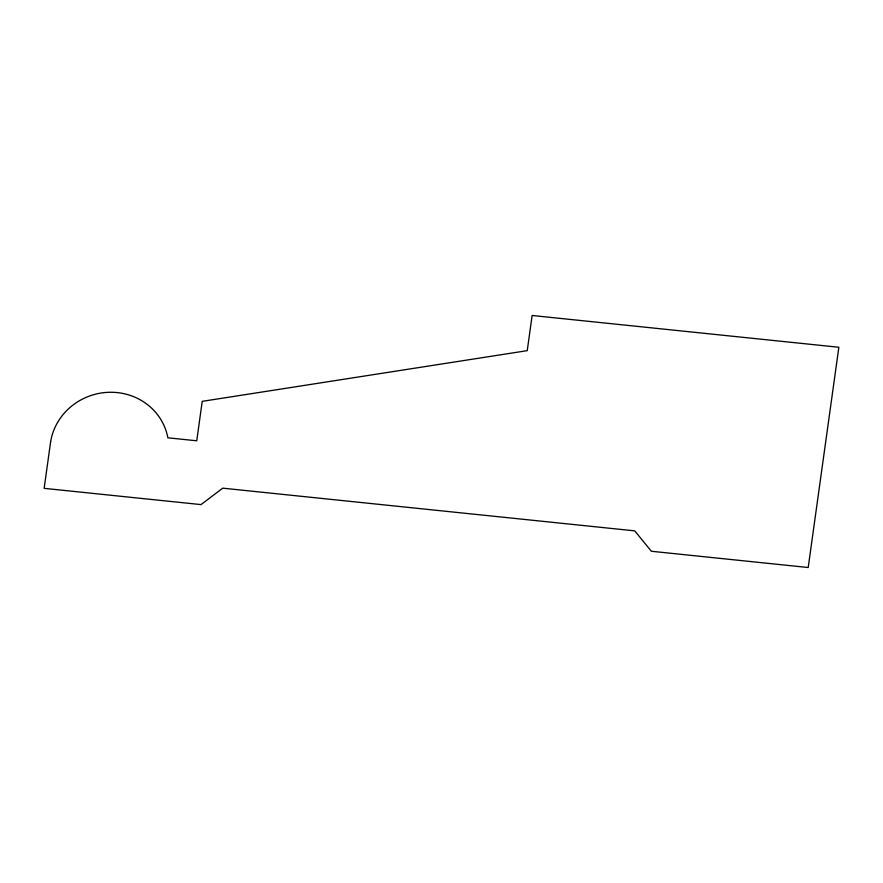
<?xml version="1.0" encoding="UTF-8"?>
<svg xmlns="http://www.w3.org/2000/svg" width="883" height="883" viewBox="0 0 883 883"><rect width="100%" height="100%" fill="white"/><g stroke="black" fill="none" stroke-linecap="round" stroke-linejoin="round"><path stroke-width="1.32" d="M50.651 441.599L44.15 488.343L201.004 504.601L222.737 488.167L634.745 530.86L651.345 551.257L808.21 567.515L838.85 347.262L532.129 315.485L527.239 350.65L202.229 401.346L196.743 440.794L167.858 437.802A59.636 56.711 -15.2 0 0 108.841 392.295A59.636 56.711 -15.2 0 0 50.651 441.599"/></g></svg>
